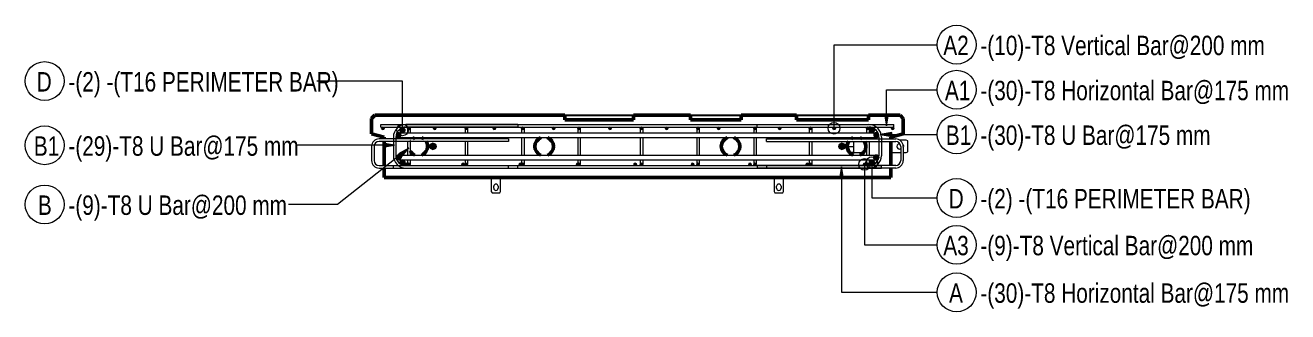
# Model space of a CAD drawing. Header units: millimetres. Extents: x 840 to 20197, y -2485 to 18696.
# Drawn here: x 12028 to 16090, y 17503 to 18425 of the extents above; entities that cross this region are included whole.
import ezdxf

# ---------------------------------------------------------------- set-up
doc = ezdxf.new("R2010")
doc.units = ezdxf.units.MM
for name, color, linetype, lineweight in [('A-GENM', 13, 'Continuous', 18), ('A-WALL', 113, 'Continuous', 25), ('S-RBAR', 171, 'Continuous', 18), ('S-RBAR-IDEN', 171, 'Continuous', 9)]:
    doc.layers.add(name, color=color, linetype=linetype, lineweight=lineweight)
doc.styles.add('Nirmala UI Semilight_1', font='NirmalaS.ttf', dxfattribs={"width": 0.8, "height": 62.5})

# ---------------------------------------------------------------- blocks, each defined once
blk = doc.blocks.new('RR spread anchor face based - RR-SA-2_5-150-1726819-Elevation Top Copy 1')
at = {"layer": 'A-GENM'}
for p, q in [((2993.8, 17935.4), (2993.8, 17890.4)), ((3023.8, 17890.4), (3023.8, 17935.4)), ((2993.8, 17890.4), (2996.3, 17885.4)), ((2996.3, 17885.4), (3021.3, 17885.4)), ((3001.8, 17900.9), (3001.8, 17906.9)), ((3015.8, 17906.9), (3015.8, 17900.9)), ((3021.3, 17885.4), (3023.8, 17890.4))]:
    blk.add_line(p, q, dxfattribs=at)
for centre, start, end in [((3008.8, 17906.9), 0, 180), ((3008.8, 17900.9), 180, 0)]:
    blk.add_arc(centre, 7, start, end, dxfattribs=at)
blk = doc.blocks.new('RR spread anchor face based - RR-SA-3_0-200-1726827-Elevation Top Copy 1')
at = {"layer": 'A-GENM'}
for p, q in [((4138.9, 18035.4), (4158.8, 18035.4)), ((4158.8, 18051.4), (4158.8, 18035.4)), ((4158.8, 18051.4), (4158.8, 18035.5)), ((4158.8, 18035.4), (4158.8, 18015.4)), ((4158.8, 18035.4), (4158.8, 18015.4)), ((4307.5, 18044.4), (4307.9, 18044.4)), ((4328.8, 18055.4), (4307.8, 18055.4)), ((4333.8, 18052.9), (4328.8, 18055.4)), ((4333.8, 18017.9), (4333.8, 18052.9)), ((4158.8, 18015.4), (4147, 18015.4)), ((4158.8, 18015.4), (4190.6, 18015.4)), ((4278.8, 18015.4), (4310.8, 18015.4)), ((4310.8, 18026.4), (4307.5, 18026.4)), ((4318.8, 18015.4), (4328.8, 18015.4)), ((4328.8, 18015.4), (4333.8, 18017.9))]:
    blk.add_line(p, q, dxfattribs=at)
for centre, start, end in [((4307.5, 18035.4), 90, 270), ((4311.5, 18035.4), 324.8168, 43.7744)]:
    blk.add_arc(centre, 9, start, end, dxfattribs=at)
blk = doc.blocks.new('M_Rebar Tag_rfa Dimension - ARROW-793927-Elevation Top Copy 1')
at = {"layer": 'S-RBAR-IDEN'}
blk.add_circle((4490.8, 18217.5), 62.5, dxfattribs=at)
blk = doc.blocks.new('M_Rebar Tag_rfa MARK - DOT 1_5-794230-Elevation Top Copy 1')
at = {"layer": 'S-RBAR-IDEN'}
blk.add_circle((4490.8, 17869.4), 62.5, dxfattribs=at)
blk = doc.blocks.new('M_Rebar Tag_rfa Dimension - DOT 1_5-793931-Elevation Top Copy 1')
at = {"layer": 'S-RBAR-IDEN'}
blk.add_circle((4490.8, 18362.5), 62.5, dxfattribs=at)

msp = doc.modelspace()

# ---------------------------------------------------------------- hatches: boundary and pattern name
at = {"layer": 'S-RBAR'}
h = msp.add_hatch(color=256, dxfattribs=at)
edge = h.paths.add_edge_path()
edge.add_arc((13178.9, 18093.4), 4, 0, 360)
for points in [[(13177.6, 18089.6), (13182.1, 18091.1), (13182.1, 18095.8), (13177.6, 18097.2), (13174.9, 18093.4)], [(13229.3, 18063.4), (13235.5, 18066.4), (13237.1, 18073.2), (13232.7, 18078.6), (13225.8, 18078.6), (13221.7, 18073.4), (13221.7, 18072.1), (13223, 18066.4), (13224.9, 18065.5)], [(13245.1, 18080.2), (13249.4, 18085.7), (13247.9, 18092.4), (13241.6, 18095.4), (13235.4, 18092.4), (13233.8, 18085.7), (13238.2, 18080.2)], [(13261.3, 18089.6), (13265.8, 18091.1), (13265.8, 18095.8), (13261.3, 18097.2), (13258.5, 18093.4)], [(13344.4, 18089.6), (13348.9, 18091.1), (13348.9, 18095.8), (13344.4, 18097.2), (13341.7, 18093.4)], [(13445.8, 18089.6), (13450.3, 18091.1), (13450.3, 18095.8), (13445.8, 18097.2), (13443.1, 18093.4)], [(13536.2, 18089.6), (13540.7, 18091.1), (13540.7, 18095.8), (13536.2, 18097.2), (13533.4, 18093.4)], [(13627.9, 18089.6), (13632.4, 18091.1), (13632.4, 18095.8), (13627.9, 18097.2), (13625.1, 18093.4)], [(13726.7, 18089.6), (13731.2, 18091.1), (13731.2, 18095.8), (13726.7, 18097.2), (13724, 18093.4)], [(13808.7, 18089.6), (13813.2, 18091.1), (13813.2, 18095.8), (13808.7, 18097.2), (13806, 18093.4)], [(13908.5, 18089.6), (13913, 18091.1), (13913, 18095.8), (13908.5, 18097.2), (13905.7, 18093.4)], [(14009.5, 18089.6), (14014, 18091.1), (14014, 18095.8), (14009.5, 18097.2), (14006.8, 18093.4)], [(14090.3, 18089.6), (14094.8, 18091.1), (14094.8, 18095.8), (14090.3, 18097.2), (14087.5, 18093.4)], [(14191.6, 18089.6), (14196.1, 18091.1), (14196.1, 18095.8), (14191.6, 18097.2), (14188.8, 18093.4)], [(14257.7, 18089.6), (14262.2, 18091.1), (14262.2, 18095.8), (14257.7, 18097.2), (14254.9, 18093.4), (14257.4, 18090.1)], [(14374.9, 18089.6), (14379.4, 18091.1), (14379.4, 18095.8), (14374.9, 18097.2), (14372.1, 18093.4)], [(14453.8, 18089.6), (14458.3, 18091.1), (14458.3, 18095.8), (14453.8, 18097.2), (14451.1, 18093.4)], [(14553.2, 18089.6), (14557.7, 18091.1), (14557.7, 18095.8), (14553.2, 18097.2), (14550.4, 18093.4)], [(14629.4, 18089.6), (14633.8, 18091.1), (14633.8, 18095.8), (14629.4, 18097.2), (14626.6, 18093.4)], [(14737.8, 18089.6), (14742.2, 18091.1), (14742.2, 18095.8), (14737.8, 18097.2), (14735, 18093.4)], [(14752.4, 18079.4), (14758.6, 18082.4), (14760.2, 18089.2), (14755.9, 18094.6), (14748.9, 18094.6), (14744.6, 18089.2), (14746.1, 18082.4), (14752.4, 18079.4)], [(14766, 18063.4), (14772.3, 18066.4), (14773.6, 18073.4), (14769.5, 18078.6), (14762.5, 18078.6), (14758.2, 18073.2), (14759.8, 18066.4)], [(14817.4, 18089.6), (14821.9, 18091.1), (14821.9, 18095.8), (14817.4, 18097.2), (14814.6, 18093.4)], [(13339.8, 18025.4), (13346.9, 18028.4), (13349.8, 18035.4), (13346.9, 18042.5), (13339.8, 18045.4), (13332.7, 18042.5), (13329.8, 18035.4), (13332.7, 18028.4)], [(14655.5, 18025.4), (14662.5, 18028.4), (14665.5, 18035.4), (14662.5, 18042.5), (14655.2, 18045.3), (14648.4, 18042.5), (14645.5, 18035.4), (14648.4, 18028.4), (14655.2, 18025.6)], [(13229.3, 17991.6), (13235.5, 17994.6), (13237.1, 18001.3), (13232.7, 18006.8), (13225.8, 18006.8), (13221.5, 18001.3), (13223, 17994.6), (13226.3, 17993)], [(13245.1, 17976.5), (13249.4, 17981.9), (13247.9, 17988.7), (13241.6, 17991.7), (13235.4, 17988.7), (13233.8, 17981.9), (13238.2, 17976.5)], [(14766, 17991.6), (14772.3, 17994.6), (14773.8, 18001.3), (14769.5, 18006.8), (14762.5, 18006.8), (14758.2, 18001.3), (14759.8, 17994.6)], [(13255, 17973.6), (13257.7, 17977.4), (13255, 17981.2), (13250.5, 17979.8), (13250.5, 17975.1)], [(13261.3, 17973.6), (13265.8, 17975.1), (13265.8, 17979.8), (13261.3, 17981.2), (13258.5, 17977.4)], [(13438, 17973.6), (13440.8, 17977.4), (13438, 17981.2), (13433.5, 17979.8), (13433.5, 17975.1)], [(13445.8, 17973.6), (13450.3, 17975.1), (13450.3, 17979.8), (13445.8, 17981.2), (13443.1, 17977.4)], [(13622.6, 17973.6), (13625.4, 17977.4), (13622.6, 17981.2), (13618.1, 17979.8), (13618.1, 17975.1)], [(13627.9, 17973.6), (13632.4, 17975.1), (13632.4, 17979.8), (13627.9, 17981.2), (13625.1, 17977.4)], [(13807.2, 17973.6), (13810, 17977.4), (13807.2, 17981.2), (13802.7, 17979.8), (13802.7, 17975.1)], [(13808.7, 17973.6), (13813.2, 17975.1), (13813.2, 17979.8), (13808.7, 17981.2), (13806, 17977.4)], [(13991.8, 17973.6), (13994.6, 17977.4), (13991.8, 17981.2), (13987.4, 17979.8), (13987.4, 17975.1)], [(14009.5, 17973.6), (14014, 17975.1), (14014, 17979.8), (14009.5, 17981.2), (14006.8, 17977.4)], [(14176.4, 17973.6), (14179.2, 17977.4), (14176.4, 17981.2), (14172, 17979.8), (14172, 17975.1)], [(14191.6, 17973.6), (14196.1, 17975.1), (14196.1, 17979.8), (14191.6, 17981.2), (14188.8, 17977.4)], [(14361, 17973.6), (14363.8, 17977.4), (14361, 17981.2), (14356.6, 17979.8), (14356.8, 17975)], [(14374.9, 17973.6), (14379.4, 17975.1), (14379.4, 17979.8), (14374.9, 17981.2), (14372.1, 17977.4)], [(14545.6, 17973.6), (14548.4, 17977.4), (14545.6, 17981.2), (14541.2, 17979.8), (14541.2, 17975.1)], [(14553.2, 17973.6), (14557.7, 17975.1), (14557.7, 17979.8), (14553.2, 17981.2), (14550.4, 17977.4)], [(14730.2, 17973.6), (14733, 17977.4), (14730.2, 17981.2), (14725.8, 17979.8), (14725.8, 17975.1)], [(14737.8, 17973.6), (14742.2, 17975.1), (14742.2, 17979.8), (14737.8, 17981.2), (14735, 17977.4)], [(14752.4, 17975.7), (14758.6, 17978.7), (14760.2, 17985.5), (14755.9, 17990.9), (14748.9, 17990.9), (14744.6, 17985.5), (14746.1, 17978.7)]]:
    msp.add_hatch(color=256, dxfattribs=at).paths.add_polyline_path(points)
h = msp.add_hatch(color=256, dxfattribs=at)
edge = h.paths.add_edge_path()
edge.add_arc((13229.3, 18071.4), 8, 170.9381, 270)
edge.add_line((13229.3, 18063.4), (13229.3, 18071.4))
edge.add_line((13229.3, 18071.4), (13221.4, 18072.6))
h = msp.add_hatch(color=256, dxfattribs=at)
edge = h.paths.add_edge_path()
edge.add_arc((13229.3, 18071.4), 8, 270, 524.5848)
edge.add_line((13221.6, 18073.5), (13229.3, 18071.4))
edge.add_line((13229.3, 18071.4), (13229.3, 18063.4))
h = msp.add_hatch(color=256, dxfattribs=at)
edge = h.paths.add_edge_path()
edge.add_arc((13241.6, 18087.4), 8, 0, 360)
h = msp.add_hatch(color=256, dxfattribs=at)
edge = h.paths.add_edge_path()
edge.add_arc((13262.5, 18093.4), 4, 0, 360)
h = msp.add_hatch(color=256, dxfattribs=at)
edge = h.paths.add_edge_path()
edge.add_arc((13345.7, 18093.4), 4, 0, 360)
h = msp.add_hatch(color=256, dxfattribs=at)
edge = h.paths.add_edge_path()
edge.add_arc((13447.1, 18093.4), 4, 0, 360)
h = msp.add_hatch(color=256, dxfattribs=at)
edge = h.paths.add_edge_path()
edge.add_arc((13537.4, 18093.4), 4, 0, 360)
h = msp.add_hatch(color=256, dxfattribs=at)
edge = h.paths.add_edge_path()
edge.add_arc((13629.1, 18093.4), 4, 0, 360)
h = msp.add_hatch(color=256, dxfattribs=at)
edge = h.paths.add_edge_path()
edge.add_arc((13728, 18093.4), 4, 0, 360)
h = msp.add_hatch(color=256, dxfattribs=at)
edge = h.paths.add_edge_path()
edge.add_arc((13810, 18093.4), 4, 0, 360)
h = msp.add_hatch(color=256, dxfattribs=at)
edge = h.paths.add_edge_path()
edge.add_arc((13909.7, 18093.4), 4, 0, 360)
h = msp.add_hatch(color=256, dxfattribs=at)
edge = h.paths.add_edge_path()
edge.add_arc((14010.8, 18093.4), 4, 0, 360)
h = msp.add_hatch(color=256, dxfattribs=at)
edge = h.paths.add_edge_path()
edge.add_arc((14091.5, 18093.4), 4, 0, 360)
h = msp.add_hatch(color=256, dxfattribs=at)
edge = h.paths.add_edge_path()
edge.add_arc((14192.8, 18093.4), 4, 0, 360)
h = msp.add_hatch(color=256, dxfattribs=at)
edge = h.paths.add_edge_path()
edge.add_arc((14258.9, 18093.4), 4, 0, 360)
h = msp.add_hatch(color=256, dxfattribs=at)
edge = h.paths.add_edge_path()
edge.add_arc((14376.1, 18093.4), 4, 0, 360)
h = msp.add_hatch(color=256, dxfattribs=at)
edge = h.paths.add_edge_path()
edge.add_arc((14455.1, 18093.4), 4, 0, 360)
h = msp.add_hatch(color=256, dxfattribs=at)
edge = h.paths.add_edge_path()
edge.add_arc((14554.4, 18093.4), 4, 0, 360)
h = msp.add_hatch(color=256, dxfattribs=at)
edge = h.paths.add_edge_path()
edge.add_arc((14630.6, 18093.4), 4, 0, 360)
h = msp.add_hatch(color=256, dxfattribs=at)
edge = h.paths.add_edge_path()
edge.add_arc((14739, 18093.4), 4, 0, 360)
h = msp.add_hatch(color=256, dxfattribs=at)
edge = h.paths.add_edge_path()
edge.add_arc((14752.4, 18087.4), 8, 0, 360)
h = msp.add_hatch(color=256, dxfattribs=at)
edge = h.paths.add_edge_path()
edge.add_arc((14766, 18071.4), 8, 15.5383, 270)
edge.add_line((14766, 18063.4), (14766, 18071.4))
edge.add_line((14766, 18071.4), (14773.7, 18073.5))
h = msp.add_hatch(color=256, dxfattribs=at)
edge = h.paths.add_edge_path()
edge.add_arc((14766, 18071.4), 8, 270, 368.8793)
edge.add_line((14773.9, 18072.6), (14766, 18071.4))
edge.add_line((14766, 18071.4), (14766, 18063.4))
h = msp.add_hatch(color=256, dxfattribs=at)
edge = h.paths.add_edge_path()
edge.add_arc((14818.6, 18093.4), 4, 0, 360)
h = msp.add_hatch(color=256, dxfattribs=at)
edge = h.paths.add_edge_path()
edge.add_arc((13339.8, 18035.4), 10, 0, 360)
h = msp.add_hatch(color=256, dxfattribs=at)
edge = h.paths.add_edge_path()
edge.add_arc((14655.5, 18035.4), 10, 0, 360)
h = msp.add_hatch(color=256, dxfattribs=at)
edge = h.paths.add_edge_path()
edge.add_arc((13229.3, 17999.6), 8, 0, 360)
h = msp.add_hatch(color=256, dxfattribs=at)
edge = h.paths.add_edge_path()
edge.add_arc((13241.6, 17983.7), 8, 0, 360)
h = msp.add_hatch(color=256, dxfattribs=at)
edge = h.paths.add_edge_path()
edge.add_arc((14752.4, 17983.7), 8, 0, 360)
h = msp.add_hatch(color=256, dxfattribs=at)
edge = h.paths.add_edge_path()
edge.add_arc((14766, 17999.6), 8, 0, 360)
h = msp.add_hatch(color=256, dxfattribs=at)
edge = h.paths.add_edge_path()
edge.add_arc((13253.7, 17977.4), 4, 0, 360)
h = msp.add_hatch(color=256, dxfattribs=at)
edge = h.paths.add_edge_path()
edge.add_arc((13262.5, 17977.4), 4, 0, 360)
h = msp.add_hatch(color=256, dxfattribs=at)
edge = h.paths.add_edge_path()
edge.add_arc((13436.8, 17977.4), 4, 0, 360)
h = msp.add_hatch(color=256, dxfattribs=at)
edge = h.paths.add_edge_path()
edge.add_arc((13447.1, 17977.4), 4, 0, 360)
h = msp.add_hatch(color=256, dxfattribs=at)
edge = h.paths.add_edge_path()
edge.add_arc((13621.4, 17977.4), 4, 0, 360)
h = msp.add_hatch(color=256, dxfattribs=at)
edge = h.paths.add_edge_path()
edge.add_arc((13629.1, 17977.4), 4, 0, 360)
h = msp.add_hatch(color=256, dxfattribs=at)
edge = h.paths.add_edge_path()
edge.add_arc((13806, 17977.4), 4, 0, 360)
h = msp.add_hatch(color=256, dxfattribs=at)
edge = h.paths.add_edge_path()
edge.add_arc((13810, 17977.4), 4, 0, 360)
h = msp.add_hatch(color=256, dxfattribs=at)
edge = h.paths.add_edge_path()
edge.add_arc((13990.6, 17977.4), 4, 0, 360)
h = msp.add_hatch(color=256, dxfattribs=at)
edge = h.paths.add_edge_path()
edge.add_arc((14010.8, 17977.4), 4, 0, 360)
h = msp.add_hatch(color=256, dxfattribs=at)
edge = h.paths.add_edge_path()
edge.add_arc((14175.2, 17977.4), 4, 0, 360)
h = msp.add_hatch(color=256, dxfattribs=at)
edge = h.paths.add_edge_path()
edge.add_arc((14192.8, 17977.4), 4, 0, 360)
h = msp.add_hatch(color=256, dxfattribs=at)
edge = h.paths.add_edge_path()
edge.add_arc((14359.8, 17977.4), 4, 0, 360)
h = msp.add_hatch(color=256, dxfattribs=at)
edge = h.paths.add_edge_path()
edge.add_arc((14376.1, 17977.4), 4, 0, 360)
h = msp.add_hatch(color=256, dxfattribs=at)
edge = h.paths.add_edge_path()
edge.add_arc((14544.4, 17977.4), 4, 0, 360)
h = msp.add_hatch(color=256, dxfattribs=at)
edge = h.paths.add_edge_path()
edge.add_arc((14554.4, 17977.4), 4, 0, 360)
h = msp.add_hatch(color=256, dxfattribs=at)
edge = h.paths.add_edge_path()
edge.add_arc((14729, 17977.4), 4, 0, 360)
h = msp.add_hatch(color=256, dxfattribs=at)
edge = h.paths.add_edge_path()
edge.add_arc((14739, 17977.4), 4, 0, 360)
at = {"layer": 'S-RBAR-IDEN'}
for points in [[(14798.7, 18101.4), (14805.4, 18138.9), (14792.1, 18138.9)], [(14778.6, 18073.8), (14816.1, 18067.2), (14816.1, 18080.4)], [(13216.6, 18038.9), (13179.1, 18045.6), (13179.1, 18032.3)], [(13262.9, 18029.5), (13229.3, 18011.5), (13237.5, 18001.1)], [(14654.2, 17969.4), (14647.6, 17931.9), (14660.8, 17931.9)]]:
    msp.add_hatch(color=256, dxfattribs=at).paths.add_polyline_path(points)

# ---------------------------------------------------------------- linework, layer by layer
at = {"layer": 'A-WALL', "lineweight": 50}
for p, q in [((13152.6, 18135.4), (13142.6, 18125.4)), ((13142.6, 18125.4), (13142.6, 18075.4)), ((13764.6, 18135.4), (13152.6, 18135.4)), ((13764.6, 18120.4), (13764.6, 18135.4)), ((13985.3, 18120.4), (13764.6, 18120.4)), ((14168.5, 18135.4), (13985.3, 18135.4)), ((13985.3, 18135.4), (13985.3, 18120.4)), ((14168.5, 18120.4), (14168.5, 18135.4)), ((14331.4, 18120.4), (14168.5, 18120.4)), ((14509.3, 18135.4), (14331.4, 18135.4)), ((14331.4, 18135.4), (14331.4, 18120.4)), ((14509.3, 18120.4), (14509.3, 18135.4)), ((14740.6, 18120.4), (14509.3, 18120.4)), ((14842.6, 18135.4), (14740.6, 18135.4)), ((14740.6, 18135.4), (14740.6, 18120.4)), ((14852.6, 18125.4), (14842.6, 18135.4)), ((14852.6, 18075.4), (14852.6, 18125.4)), ((13142.6, 18075.4), (13182.6, 18065.4)), ((14812.6, 18065.4), (14852.6, 18075.4)), ((13182.6, 18065.4), (13182.6, 18059.4)), ((13182.6, 18051.4), (13182.6, 17973.4)), ((14812.6, 18059.4), (14812.6, 18065.4)), ((14812.6, 17973.4), (14812.6, 18051.4)), ((13182.6, 17965.4), (13182.6, 17935.4)), ((14812.6, 17935.4), (14812.6, 17965.4)), ((13182.6, 17935.4), (14812.6, 17935.4))]:
    msp.add_line(p, q, dxfattribs=at)
at = {"layer": 'A-WALL'}
for p, q in [((13764.6, 18135.4), (13985.3, 18135.4)), ((14168.5, 18135.4), (14331.4, 18135.4)), ((14509.3, 18135.4), (14740.6, 18135.4))]:
    msp.add_line(p, q, dxfattribs=at)
at = {"layer": 'A-WALL', "lineweight": 50}
for centre, start, end in [((13292.6, 18035.4), 147.5159, 151.7761), ((13292.6, 18035.4), 110.4585, 126), ((13292.6, 18035.4), 54, 69.5415), ((13292.6, 18035.4), 290.7515, 32.4841), ((13697.6, 18035.4), 110.4585, 249.2485), ((13697.6, 18035.4), 290.7515, 69.5415), ((14297.6, 18035.4), 110.4585, 249.2485), ((14297.6, 18035.4), 290.7515, 69.5415), ((14702.6, 18035.4), 147.5159, 249.2485), ((14702.6, 18035.4), 110.4585, 126), ((14702.6, 18035.4), 54, 69.5415), ((14702.6, 18035.4), 290.7515, 32.4841), ((13292.6, 18035.4), 208.2239, 249.2485)]:
    msp.add_arc(centre, 30, start, end, dxfattribs=at)
at = {"layer": 'S-RBAR'}
for p, q in [((13172.6, 18105.4), (14822.6, 18105.4)), ((13172.6, 18097.4), (13172.6, 18105.4)), ((13172.6, 18097.4), (14822.6, 18097.4)), ((13177.6, 18097.2), (13174.9, 18093.4)), ((13174.9, 18093.4), (13177.6, 18089.6)), ((13182.1, 18095.8), (13177.6, 18097.2)), ((13177.6, 18089.6), (13182.1, 18091.1)), ((13182.1, 18091.1), (13182.1, 18095.8)), ((13229.3, 18071.4), (13221.4, 18072.6)), ((13221.6, 18073.5), (13229.3, 18071.4)), ((13225.8, 18078.6), (13221.7, 18073.4)), ((13221.7, 18073.4), (13221.7, 18072.1)), ((13232.7, 18078.6), (13225.8, 18078.6)), ((13229.3, 18079.4), (13284.8, 18079.4)), ((13237.1, 18073.2), (13232.7, 18078.6)), ((13235.4, 18092.4), (13233.8, 18085.7)), ((13233.8, 18085.7), (13238.2, 18080.2)), ((13241.6, 18095.4), (13235.4, 18092.4)), ((13235.5, 18066.4), (13237.1, 18073.2)), ((13238.2, 18080.2), (13245.1, 18080.2)), ((13247.9, 18092.4), (13241.6, 18095.4)), ((13245.1, 18080.2), (13249.4, 18085.7)), ((13249.4, 18085.7), (13247.9, 18092.4)), ((13612.6, 18105.4), (13252.6, 18105.4)), ((13612.6, 18097.4), (13252.6, 18097.4)), ((13261.3, 18097.2), (13258.5, 18093.4)), ((13258.5, 18093.4), (13258.5, 18079.6)), ((13258.5, 18093.4), (13261.3, 18089.6)), ((13265.8, 18095.8), (13261.3, 18097.2)), ((13261.3, 18089.6), (13265.8, 18091.1)), ((13265.8, 18091.1), (13265.8, 18095.8)), ((13266.5, 18093.4), (13266.5, 18079.6)), ((13284.8, 18079.4), (14710.5, 18079.4)), ((13344.4, 18097.2), (13341.7, 18093.4)), ((13341.7, 18093.4), (13344.4, 18089.6)), ((13348.9, 18095.8), (13344.4, 18097.2)), ((13344.4, 18089.6), (13348.9, 18091.1)), ((13348.9, 18091.1), (13348.9, 18095.8)), ((13445.8, 18097.2), (13443.1, 18093.4)), ((13443.1, 18093.4), (13443.1, 18079.6)), ((13443.1, 18093.4), (13445.8, 18089.6)), ((13450.3, 18095.8), (13445.8, 18097.2)), ((13445.8, 18089.6), (13450.3, 18091.1)), ((13450.3, 18091.1), (13450.3, 18095.8)), ((13451.1, 18093.4), (13451.1, 18079.6)), ((13536.2, 18097.2), (13533.4, 18093.4)), ((13533.4, 18093.4), (13536.2, 18089.6)), ((13540.7, 18095.8), (13536.2, 18097.2)), ((13536.2, 18089.6), (13540.7, 18091.1)), ((13540.7, 18091.1), (13540.7, 18095.8)), ((13612.6, 18105.4), (13612.6, 18097.4)), ((13627.9, 18097.2), (13625.1, 18093.4)), ((13625.1, 18093.4), (13625.1, 18079.6)), ((13625.1, 18093.4), (13627.9, 18089.6)), ((13632.4, 18095.8), (13627.9, 18097.2)), ((13627.9, 18089.6), (13632.4, 18091.1)), ((13632.4, 18091.1), (13632.4, 18095.8)), ((13633.1, 18093.4), (13633.1, 18079.6)), ((13726.7, 18097.2), (13724, 18093.4)), ((13724, 18093.4), (13726.7, 18089.6)), ((13731.2, 18095.8), (13726.7, 18097.2)), ((13726.7, 18089.6), (13731.2, 18091.1)), ((13731.2, 18091.1), (13731.2, 18095.8)), ((13808.7, 18097.2), (13806, 18093.4)), ((13806, 18093.4), (13806, 18079.6)), ((13806, 18093.4), (13808.7, 18089.6)), ((13813.2, 18095.8), (13808.7, 18097.2)), ((13808.7, 18089.6), (13813.2, 18091.1)), ((13813.2, 18091.1), (13813.2, 18095.8)), ((13814, 18093.4), (13814, 18079.6)), ((13908.5, 18097.2), (13905.7, 18093.4)), ((13905.7, 18093.4), (13908.5, 18089.6)), ((13913, 18095.8), (13908.5, 18097.2)), ((13908.5, 18089.6), (13913, 18091.1)), ((13913, 18091.1), (13913, 18095.8)), ((14009.5, 18097.2), (14006.8, 18093.4)), ((14006.8, 18093.4), (14006.8, 18079.6)), ((14006.8, 18093.4), (14009.5, 18089.6)), ((14014, 18095.8), (14009.5, 18097.2)), ((14009.5, 18089.6), (14014, 18091.1)), ((14014, 18091.1), (14014, 18095.8)), ((14014.8, 18093.4), (14014.8, 18079.6)), ((14090.3, 18097.2), (14087.5, 18093.4)), ((14087.5, 18093.4), (14090.3, 18089.6)), ((14094.8, 18095.8), (14090.3, 18097.2)), ((14090.3, 18089.6), (14094.8, 18091.1)), ((14094.8, 18091.1), (14094.8, 18095.8)), ((14191.6, 18097.2), (14188.8, 18093.4)), ((14188.8, 18093.4), (14188.8, 18079.6)), ((14188.8, 18093.4), (14191.6, 18089.6)), ((14196.1, 18095.8), (14191.6, 18097.2)), ((14191.6, 18089.6), (14196.1, 18091.1)), ((14196.1, 18091.1), (14196.1, 18095.8)), ((14196.8, 18093.4), (14196.8, 18079.6)), ((14257.7, 18097.2), (14254.9, 18093.4)), ((14254.9, 18093.4), (14257.4, 18090.1)), ((14257.4, 18090.1), (14257.7, 18089.6)), ((14262.2, 18095.8), (14257.7, 18097.2)), ((14257.7, 18089.6), (14262.2, 18091.1)), ((14262.2, 18091.1), (14262.2, 18095.8)), ((14374.9, 18097.2), (14372.1, 18093.4)), ((14372.1, 18093.4), (14372.1, 18079.6)), ((14372.1, 18093.4), (14374.9, 18089.6)), ((14379.4, 18095.8), (14374.9, 18097.2)), ((14374.9, 18089.6), (14379.4, 18091.1)), ((14379.4, 18091.1), (14379.4, 18095.8)), ((14380.1, 18093.4), (14380.1, 18079.6)), ((14382.6, 18105.4), (14742.6, 18105.4)), ((14382.6, 18097.4), (14382.6, 18105.4)), ((14382.6, 18097.4), (14742.6, 18097.4)), ((14453.8, 18097.2), (14451.1, 18093.4)), ((14451.1, 18093.4), (14453.8, 18089.6)), ((14458.3, 18095.8), (14453.8, 18097.2)), ((14453.8, 18089.6), (14458.3, 18091.1)), ((14458.3, 18091.1), (14458.3, 18095.8)), ((14553.2, 18097.2), (14550.4, 18093.4)), ((14550.4, 18093.4), (14550.4, 18079.6)), ((14550.4, 18093.4), (14553.2, 18089.6)), ((14557.7, 18095.8), (14553.2, 18097.2)), ((14553.2, 18089.6), (14557.7, 18091.1)), ((14557.7, 18091.1), (14557.7, 18095.8)), ((14558.4, 18093.4), (14558.4, 18079.6)), ((14629.4, 18097.2), (14626.6, 18093.4)), ((14626.6, 18093.4), (14629.4, 18089.6)), ((14633.8, 18095.8), (14629.4, 18097.2)), ((14629.4, 18089.6), (14633.8, 18091.1)), ((14633.8, 18091.1), (14633.8, 18095.8)), ((14710.5, 18079.4), (14766, 18079.4)), ((14737.8, 18097.2), (14735, 18093.4)), ((14735, 18093.4), (14735, 18079.6)), ((14735, 18093.4), (14737.8, 18089.6)), ((14742.2, 18095.8), (14737.8, 18097.2)), ((14737.8, 18089.6), (14742.2, 18091.1)), ((14742.2, 18091.1), (14742.2, 18095.8)), ((14743, 18093.4), (14743, 18079.6)), ((14748.9, 18094.6), (14744.6, 18089.2)), ((14744.6, 18089.2), (14746.1, 18082.4)), ((14746.1, 18082.4), (14752.4, 18079.4)), ((14755.9, 18094.6), (14748.9, 18094.6)), ((14752.4, 18079.4), (14758.6, 18082.4)), ((14752.4, 18079.4), (14752.4, 18079.4)), ((14760.2, 18089.2), (14755.9, 18094.6)), ((14762.5, 18078.6), (14758.2, 18073.2)), ((14758.2, 18073.2), (14759.8, 18066.4)), ((14758.6, 18082.4), (14760.2, 18089.2)), ((14769.5, 18078.6), (14762.5, 18078.6)), ((14766, 18071.4), (14773.7, 18073.5)), ((14773.9, 18072.6), (14766, 18071.4)), ((14773.6, 18073.4), (14769.5, 18078.6)), ((14772.3, 18066.4), (14773.6, 18073.4)), ((14817.4, 18097.2), (14814.6, 18093.4)), ((14814.6, 18093.4), (14817.4, 18089.6)), ((14821.9, 18095.8), (14817.4, 18097.2)), ((14817.4, 18089.6), (14821.9, 18091.1)), ((14821.9, 18091.1), (14821.9, 18095.8)), ((14822.6, 18097.4), (14822.6, 18105.4)), ((13142.6, 18035.4), (13142.6, 17989.4)), ((13150.6, 18035.4), (13150.6, 17989.4)), ((13582.6, 18059.4), (13166.6, 18059.4)), ((13582.6, 18051.4), (13166.6, 18051.4)), ((13212.6, 18065.4), (13212.6, 18005.4)), ((13220.6, 18065.4), (13220.6, 18005.4)), ((13221.7, 18072.1), (13223, 18066.4)), ((13223, 18066.4), (13224.9, 18065.5)), ((13224.9, 18065.5), (13229.3, 18063.4)), ((13229.3, 18071.4), (13229.3, 18063.4)), ((13229.3, 18063.4), (13229.3, 18071.4)), ((13229.3, 18063.4), (13235.5, 18066.4)), ((13229.3, 18063.4), (13284.8, 18063.4)), ((13258.5, 18063.4), (13258.5, 18059.5)), ((13258.5, 18051.4), (13258.5, 18013.4)), ((13266.5, 18063.4), (13266.5, 18059.5)), ((13266.5, 18051.4), (13266.5, 18013.4)), ((13284.8, 18063.4), (14710.5, 18063.4)), ((13332.7, 18042.5), (13329.8, 18035.4)), ((13329.8, 18035.4), (13332.7, 18028.4)), ((13339.8, 18045.4), (13332.7, 18042.5)), ((13346.9, 18042.5), (13339.8, 18045.4)), ((13349.8, 18035.4), (13346.9, 18042.5)), ((13346.9, 18028.4), (13349.8, 18035.4)), ((13443.1, 18063.4), (13443.1, 18059.5)), ((13443.1, 18051.4), (13443.1, 18013.4)), ((13451.1, 18063.4), (13451.1, 18059.5)), ((13451.1, 18051.4), (13451.1, 18013.4)), ((13582.6, 18059.4), (13582.6, 18051.4)), ((13625.1, 18063.4), (13625.1, 18057.4)), ((13625.1, 18057.4), (13625.1, 18013.4)), ((13633.1, 18063.4), (13633.1, 18057.4)), ((13633.1, 18057.4), (13633.1, 18013.4)), ((13806, 18063.4), (13806, 18057.4)), ((13806, 18057.4), (13806, 18013.4)), ((13814, 18063.4), (13814, 18057.4)), ((13814, 18057.4), (13814, 18013.4)), ((14006.8, 18063.4), (14006.8, 18057.4)), ((14006.8, 18057.4), (14006.8, 18013.4)), ((14014.8, 18063.4), (14014.8, 18057.4)), ((14014.8, 18057.4), (14014.8, 18013.4)), ((14188.8, 18063.4), (14188.8, 18057.4)), ((14188.8, 18057.4), (14188.8, 18013.4)), ((14196.8, 18063.4), (14196.8, 18057.4)), ((14196.8, 18057.4), (14196.8, 18013.4)), ((14372.1, 18063.4), (14372.1, 18057.4)), ((14372.1, 18057.4), (14372.1, 18013.4)), ((14380.1, 18063.4), (14380.1, 18057.4)), ((14380.1, 18057.4), (14380.1, 18013.4)), ((14412.6, 18059.4), (14828.6, 18059.4)), ((14412.6, 18051.4), (14412.6, 18059.4)), ((14412.6, 18051.4), (14828.6, 18051.4)), ((14550.4, 18063.4), (14550.4, 18059.5)), ((14550.4, 18051.4), (14550.4, 18013.4)), ((14558.4, 18063.4), (14558.4, 18059.5)), ((14558.4, 18051.4), (14558.4, 18013.4)), ((14648.4, 18042.5), (14645.5, 18035.4)), ((14645.5, 18035.4), (14648.4, 18028.4)), ((14655.2, 18045.3), (14648.4, 18042.5)), ((14662.5, 18042.5), (14655.2, 18045.3)), ((14665.5, 18035.4), (14662.5, 18042.5)), ((14662.5, 18028.4), (14665.5, 18035.4)), ((14710.5, 18063.4), (14766, 18063.4)), ((14735, 18063.4), (14735, 18059.5)), ((14735, 18051.4), (14735, 18013.4)), ((14743, 18063.4), (14743, 18059.5)), ((14743, 18051.4), (14743, 18013.4)), ((14759.8, 18066.4), (14766, 18063.4)), ((14766, 18071.4), (14766, 18063.4)), ((14766, 18063.4), (14766, 18071.4)), ((14766, 18063.4), (14772.3, 18066.4)), ((14774.6, 18065.4), (14774.6, 18005.4)), ((14782.6, 18065.4), (14782.6, 18005.4)), ((14844.6, 18035.4), (14844.6, 17989.4)), ((14852.6, 18035.4), (14852.6, 17989.4)), ((13225.8, 18006.8), (13221.5, 18001.3)), ((13221.5, 18001.3), (13223, 17994.6)), ((13223, 17994.6), (13226.3, 17993)), ((13232.7, 18006.8), (13225.8, 18006.8)), ((13226.3, 17993), (13229.3, 17991.6)), ((13229.3, 18007.6), (13284.8, 18007.6)), ((13229.3, 17991.6), (13235.5, 17994.6)), ((13229.3, 17991.6), (13284.8, 17991.6)), ((13237.1, 18001.3), (13232.7, 18006.8)), ((13241.6, 17991.7), (13235.4, 17988.7)), ((13235.5, 17994.6), (13237.1, 18001.3)), ((13247.9, 17988.7), (13241.6, 17991.7)), ((13258.5, 18013.4), (13258.5, 18007.5)), ((13266.5, 18013.4), (13266.5, 18007.5)), ((13284.8, 18007.6), (14710.5, 18007.6)), ((13284.8, 17991.6), (14710.5, 17991.6)), ((13332.7, 18028.4), (13339.8, 18025.4)), ((13339.8, 18025.4), (13346.9, 18028.4)), ((13443.1, 18013.4), (13443.1, 18007.5)), ((13451.1, 18013.4), (13451.1, 18007.5)), ((13625.1, 18013.4), (13625.1, 18007.5)), ((13633.1, 18013.4), (13633.1, 18007.5)), ((13806, 18013.4), (13806, 18007.5)), ((13814, 18013.4), (13814, 18007.5)), ((14006.8, 18013.4), (14006.8, 18007.5)), ((14014.8, 18013.4), (14014.8, 18007.5)), ((14188.8, 18013.4), (14188.8, 18007.5)), ((14196.8, 18013.4), (14196.8, 18007.5)), ((14372.1, 18013.4), (14372.1, 18007.5)), ((14380.1, 18013.4), (14380.1, 18007.5)), ((14550.4, 18013.4), (14550.4, 18007.5)), ((14558.4, 18013.4), (14558.4, 18007.5)), ((14648.4, 18028.4), (14655.2, 18025.6)), ((14655.2, 18025.6), (14655.5, 18025.4)), ((14655.5, 18025.4), (14662.5, 18028.4)), ((14710.5, 18007.6), (14766, 18007.6)), ((14710.5, 17991.6), (14766, 17991.6)), ((14735, 18013.4), (14735, 18007.5)), ((14743, 18013.4), (14743, 18007.5)), ((14762.5, 18006.8), (14758.2, 18001.3)), ((14758.2, 18001.3), (14759.8, 17994.6)), ((14759.8, 17994.6), (14766, 17991.6)), ((14769.5, 18006.8), (14762.5, 18006.8)), ((14766, 17991.6), (14772.3, 17994.6)), ((14773.8, 18001.3), (14769.5, 18006.8)), ((14772.3, 17994.6), (14773.8, 18001.3)), ((13166.6, 17973.4), (13582.6, 17973.4)), ((13166.6, 17965.4), (13582.6, 17965.4)), ((13212.6, 17973.4), (14782.6, 17973.4)), ((13212.6, 17965.4), (13212.6, 17973.4)), ((13212.6, 17965.4), (14782.6, 17965.4)), ((13235.4, 17988.7), (13233.8, 17981.9)), ((13233.8, 17981.9), (13238.2, 17976.5)), ((13238.2, 17976.5), (13245.1, 17976.5)), ((13245.1, 17976.5), (13249.4, 17981.9)), ((13249.4, 17981.9), (13247.9, 17988.7)), ((13255, 17981.2), (13250.5, 17979.8)), ((13250.5, 17979.8), (13250.5, 17975.1)), ((13250.5, 17975.1), (13255, 17973.6)), ((13252.6, 17973.4), (13612.6, 17973.4)), ((13252.6, 17965.4), (13612.6, 17965.4)), ((13257.7, 17977.4), (13255, 17981.2)), ((13255, 17973.6), (13257.7, 17977.4)), ((13258.5, 17991.4), (13258.5, 17977.4)), ((13261.3, 17981.2), (13258.5, 17977.4)), ((13258.5, 17977.4), (13261.3, 17973.6)), ((13265.8, 17979.8), (13261.3, 17981.2)), ((13261.3, 17973.6), (13265.8, 17975.1)), ((13265.8, 17975.1), (13265.8, 17979.8)), ((13266.5, 17991.4), (13266.5, 17977.4)), ((13438, 17981.2), (13433.5, 17979.8)), ((13433.5, 17979.8), (13433.5, 17975.1)), ((13433.5, 17975.1), (13438, 17973.6)), ((13440.8, 17977.4), (13438, 17981.2)), ((13438, 17973.6), (13440.8, 17977.4)), ((13443.1, 17991.4), (13443.1, 17977.4)), ((13445.8, 17981.2), (13443.1, 17977.4)), ((13443.1, 17977.4), (13445.8, 17973.6)), ((13450.3, 17979.8), (13445.8, 17981.2)), ((13445.8, 17973.6), (13450.3, 17975.1)), ((13450.3, 17975.1), (13450.3, 17979.8)), ((13451.1, 17991.4), (13451.1, 17977.4)), ((13582.6, 17965.4), (13582.6, 17973.4)), ((13612.6, 17965.4), (13612.6, 17973.4)), ((13622.6, 17981.2), (13618.1, 17979.8)), ((13618.1, 17979.8), (13618.1, 17975.1)), ((13618.1, 17975.1), (13622.6, 17973.6)), ((13625.4, 17977.4), (13622.6, 17981.2)), ((13622.6, 17973.6), (13625.4, 17977.4)), ((13625.1, 17991.4), (13625.1, 17977.4)), ((13627.9, 17981.2), (13625.1, 17977.4)), ((13625.1, 17977.4), (13627.9, 17973.6)), ((13632.4, 17979.8), (13627.9, 17981.2)), ((13627.9, 17973.6), (13632.4, 17975.1)), ((13632.4, 17975.1), (13632.4, 17979.8)), ((13633.1, 17991.4), (13633.1, 17977.4)), ((13807.2, 17981.2), (13802.7, 17979.8)), ((13802.7, 17979.8), (13802.7, 17975.1)), ((13802.7, 17975.1), (13807.2, 17973.6)), ((13806, 17991.4), (13806, 17977.4)), ((13808.7, 17981.2), (13806, 17977.4)), ((13806, 17977.4), (13808.7, 17973.6)), ((13810, 17977.4), (13807.2, 17981.2)), ((13807.2, 17973.6), (13810, 17977.4)), ((13813.2, 17979.8), (13808.7, 17981.2)), ((13808.7, 17973.6), (13813.2, 17975.1)), ((13813.2, 17975.1), (13813.2, 17979.8)), ((13814, 17991.4), (13814, 17977.4)), ((13991.8, 17981.2), (13987.4, 17979.8)), ((13987.4, 17979.8), (13987.4, 17975.1)), ((13987.4, 17975.1), (13991.8, 17973.6)), ((13994.6, 17977.4), (13991.8, 17981.2)), ((13991.8, 17973.6), (13994.6, 17977.4)), ((14006.8, 17991.4), (14006.8, 17977.4)), ((14009.5, 17981.2), (14006.8, 17977.4)), ((14006.8, 17977.4), (14009.5, 17973.6)), ((14014, 17979.8), (14009.5, 17981.2)), ((14009.5, 17973.6), (14014, 17975.1)), ((14014, 17975.1), (14014, 17979.8)), ((14014.8, 17991.4), (14014.8, 17977.4)), ((14176.4, 17981.2), (14172, 17979.8)), ((14172, 17979.8), (14172, 17975.1)), ((14172, 17975.1), (14176.4, 17973.6)), ((14179.2, 17977.4), (14176.4, 17981.2)), ((14176.4, 17973.6), (14179.2, 17977.4)), ((14188.8, 17991.4), (14188.8, 17977.4)), ((14191.6, 17981.2), (14188.8, 17977.4)), ((14188.8, 17977.4), (14191.6, 17973.6)), ((14196.1, 17979.8), (14191.6, 17981.2)), ((14191.6, 17973.6), (14196.1, 17975.1)), ((14196.1, 17975.1), (14196.1, 17979.8)), ((14196.8, 17991.4), (14196.8, 17977.4)), ((14361, 17981.2), (14356.6, 17979.8)), ((14356.6, 17979.8), (14356.8, 17975)), ((14356.8, 17975), (14361, 17973.6)), ((14363.8, 17977.4), (14361, 17981.2)), ((14361, 17973.6), (14363.8, 17977.4)), ((14372.1, 17991.4), (14372.1, 17977.4)), ((14374.9, 17981.2), (14372.1, 17977.4)), ((14372.1, 17977.4), (14374.9, 17973.6)), ((14379.4, 17979.8), (14374.9, 17981.2)), ((14374.9, 17973.6), (14379.4, 17975.1)), ((14379.4, 17975.1), (14379.4, 17979.8)), ((14380.1, 17991.4), (14380.1, 17977.4)), ((14742.6, 17973.4), (14382.6, 17973.4)), ((14382.6, 17973.4), (14382.6, 17965.4)), ((14742.6, 17965.4), (14382.6, 17965.4)), ((14828.6, 17973.4), (14412.6, 17973.4)), ((14412.6, 17973.4), (14412.6, 17965.4)), ((14828.6, 17965.4), (14412.6, 17965.4)), ((14545.6, 17981.2), (14541.2, 17979.8)), ((14541.2, 17979.8), (14541.2, 17975.1)), ((14541.2, 17975.1), (14545.6, 17973.6)), ((14548.4, 17977.4), (14545.6, 17981.2)), ((14545.6, 17973.6), (14548.4, 17977.4)), ((14550.4, 17991.4), (14550.4, 17977.4)), ((14553.2, 17981.2), (14550.4, 17977.4)), ((14550.4, 17977.4), (14553.2, 17973.6)), ((14557.7, 17979.8), (14553.2, 17981.2)), ((14553.2, 17973.6), (14557.7, 17975.1)), ((14557.7, 17975.1), (14557.7, 17979.8)), ((14558.4, 17991.4), (14558.4, 17977.4)), ((14730.2, 17981.2), (14725.8, 17979.8)), ((14725.8, 17979.8), (14725.8, 17975.1)), ((14725.8, 17975.1), (14730.2, 17973.6)), ((14733, 17977.4), (14730.2, 17981.2)), ((14730.2, 17973.6), (14733, 17977.4)), ((14735, 17991.4), (14735, 17977.4)), ((14737.8, 17981.2), (14735, 17977.4)), ((14735, 17977.4), (14737.8, 17973.6)), ((14742.2, 17979.8), (14737.8, 17981.2)), ((14737.8, 17973.6), (14742.2, 17975.1)), ((14742.2, 17975.1), (14742.2, 17979.8)), ((14743, 17991.4), (14743, 17977.4)), ((14748.9, 17990.9), (14744.6, 17985.5)), ((14744.6, 17985.5), (14746.1, 17978.7)), ((14746.1, 17978.7), (14752.4, 17975.7)), ((14755.9, 17990.9), (14748.9, 17990.9)), ((14752.4, 17975.7), (14758.6, 17978.7)), ((14760.2, 17985.5), (14755.9, 17990.9)), ((14758.6, 17978.7), (14760.2, 17985.5)), ((14782.6, 17965.4), (14782.6, 17973.4))]:
    msp.add_line(p, q, dxfattribs=at)
for centre, radius in [((13178.9, 18093.4), 4), ((13241.6, 18087.4), 8), ((13262.5, 18093.4), 4), ((13345.7, 18093.4), 4), ((13447.1, 18093.4), 4), ((13537.4, 18093.4), 4), ((13629.1, 18093.4), 4), ((13728, 18093.4), 4), ((13810, 18093.4), 4), ((13909.7, 18093.4), 4), ((14010.8, 18093.4), 4), ((14091.5, 18093.4), 4), ((14192.8, 18093.4), 4), ((14258.9, 18093.4), 4), ((14376.1, 18093.4), 4), ((14455.1, 18093.4), 4), ((14554.4, 18093.4), 4), ((14630.6, 18093.4), 4), ((14739, 18093.4), 4), ((14752.4, 18087.4), 8), ((14818.6, 18093.4), 4), ((13339.8, 18035.4), 10), ((14655.5, 18035.4), 10), ((13229.3, 17999.6), 8), ((13241.6, 17983.7), 8), ((14752.4, 17983.7), 8), ((14766, 17999.6), 8), ((13253.7, 17977.4), 4), ((13262.5, 17977.4), 4), ((13436.8, 17977.4), 4), ((13447.1, 17977.4), 4), ((13621.4, 17977.4), 4), ((13629.1, 17977.4), 4), ((13806, 17977.4), 4), ((13810, 17977.4), 4), ((13990.6, 17977.4), 4), ((14010.8, 17977.4), 4), ((14175.2, 17977.4), 4), ((14192.8, 17977.4), 4), ((14359.8, 17977.4), 4), ((14376.1, 17977.4), 4), ((14544.4, 17977.4), 4), ((14554.4, 17977.4), 4), ((14729, 17977.4), 4), ((14739, 17977.4), 4)]:
    msp.add_circle(centre, radius, dxfattribs=at)
for centre, radius, start, end in [((13252.6, 18065.4), 40, 90, 180), ((13252.6, 18065.4), 32, 90, 180), ((13229.3, 18071.4), 8, 170.9381, 270), ((13229.3, 18071.4), 8, 270, 164.5848), ((13229.3, 18071.4), 8, 90, 148.1554), ((13262.5, 18093.4), 4, 0, 180), ((13447.1, 18093.4), 4, 0, 180), ((13629.1, 18093.4), 4, 0, 180), ((13810, 18093.4), 4, 0, 180), ((14010.8, 18093.4), 4, 0, 180), ((14192.8, 18093.4), 4, 0, 180), ((14376.1, 18093.4), 4, 0, 180), ((14554.4, 18093.4), 4, 0, 180), ((14739, 18093.4), 4, 0, 180), ((14742.6, 18065.4), 40, 0, 90), ((14742.6, 18065.4), 32, 0, 90), ((14766, 18071.4), 8, 15.5383, 270), ((14766, 18071.4), 8, 32.0663, 90), ((14766, 18071.4), 8, 270, 8.8793), ((13166.6, 18035.4), 24, 90, 180), ((13166.6, 18035.4), 16, 90, 180), ((13229.3, 18071.4), 8, 184.016, 270), ((14766, 18071.4), 8, 270, 355.746), ((14828.6, 18035.4), 24, 0, 90), ((14828.6, 18035.4), 16, 0, 90), ((13252.6, 18005.4), 40, 180, 270), ((13252.6, 18005.4), 32, 180, 270), ((13229.3, 17999.6), 8, 90, 176.2352), ((13229.3, 17999.6), 8, 211.1079, 270), ((14742.6, 18005.4), 32, 270, 0), ((14742.6, 18005.4), 40, 270, 0), ((14766, 17999.6), 8, 4.0028, 90), ((14766, 17999.6), 8, 270, 328.6703), ((13166.6, 17989.4), 24, 180, 270), ((13166.6, 17989.4), 16, 180, 270), ((13262.5, 17977.4), 4, 180, 0), ((13447.1, 17977.4), 4, 180, 0), ((13629.1, 17977.4), 4, 180, 0), ((13810, 17977.4), 4, 180, 0), ((14010.8, 17977.4), 4, 180, 0), ((14192.8, 17977.4), 4, 180, 0), ((14376.1, 17977.4), 4, 180, 0), ((14554.4, 17977.4), 4, 180, 0), ((14739, 17977.4), 4, 180, 0), ((14828.6, 17989.4), 16, 270, 360), ((14828.6, 17989.4), 24, 270, 360)]:
    msp.add_arc(centre, radius, start, end, dxfattribs=at)
at = {"layer": 'S-RBAR-IDEN'}
for p, q in [((14630.1, 18362.5), (14962.2, 18362.5)), ((14630.1, 18093.6), (14630.1, 18362.5)), ((13242.2, 18245.5), (12966.3, 18245.5)), ((13242.2, 18088.2), (13242.2, 18245.5)), ((14798.7, 18217.5), (14962.2, 18217.5)), ((14798.7, 18101.4), (14798.7, 18217.5)), ((14805.4, 18138.9), (14792.1, 18138.9)), ((14792.1, 18138.9), (14798.7, 18101.4)), ((14798.7, 18101.4), (14805.4, 18138.9)), ((14816.1, 18080.4), (14778.6, 18073.8)), ((14778.6, 18073.8), (14816.1, 18067.2)), ((14778.6, 18073.8), (14962.2, 18073.8)), ((14816.1, 18067.2), (14816.1, 18080.4)), ((13216.6, 18038.9), (12900.3, 18038.9)), ((13216.6, 18038.9), (13179.1, 18045.6)), ((13179.1, 18045.6), (13179.1, 18032.3)), ((13179.1, 18032.3), (13216.6, 18038.9)), ((13262.9, 18029.5), (13032.8, 17848.6)), ((13262.9, 18029.5), (13229.3, 18011.5)), ((13229.3, 18011.5), (13237.5, 18001.1)), ((13237.5, 18001.1), (13262.9, 18029.5)), ((14654.2, 17969.4), (14647.6, 17931.9)), ((14660.8, 17931.9), (14654.2, 17969.4)), ((14654.2, 17969.4), (14654.2, 17565.9)), ((14728.5, 17977.3), (14728.5, 17718.8)), ((14751.7, 17983), (14751.7, 17869.4)), ((14647.6, 17931.9), (14660.8, 17931.9)), ((13032.8, 17848.6), (12875.1, 17848.6)), ((14751.7, 17869.4), (14962.2, 17869.4)), ((14728.5, 17718.8), (14962.2, 17718.8)), ((14654.2, 17565.9), (14962.2, 17565.9))]:
    msp.add_line(p, q, dxfattribs=at)
for centre in [(13242.2, 18088.2), (14630.1, 18093.6), (14728.5, 17977.3), (14751.7, 17983)]:
    msp.add_circle(centre, 18.8, dxfattribs=at)

# ---------------------------------------------------------------- block references
at = {"layer": 'A-GENM'}
for name, p in [('RR spread anchor face based - RR-SA-3_0-200-1726827-Elevation Top Copy 1', (10533.8, 0)), ('RR spread anchor face based - RR-SA-2_5-150-1726819-Elevation Top Copy 1', (10533.8, 0)), ('RR spread anchor face based - RR-SA-2_5-150-1726819-Elevation Top Copy 1', (11443.8, 0))]:
    msp.add_blockref(name, p, dxfattribs=at)
at = {"layer": 'S-RBAR-IDEN'}
for name, p in [('M_Rebar Tag_rfa Dimension - DOT 1_5-793931-Elevation Top Copy 1', (10533.8, 0)), ('M_Rebar Tag_rfa MARK - DOT 1_5-794230-Elevation Top Copy 1', (7600.1, 376.1)), ('M_Rebar Tag_rfa Dimension - ARROW-793927-Elevation Top Copy 1', (10533.8, 0)), ('M_Rebar Tag_rfa Dimension - ARROW-793927-Elevation Top Copy 1', (10533.8, -143.6)), ('M_Rebar Tag_rfa Dimension - ARROW-793927-Elevation Top Copy 1', (7600.1, -178.5)), ('M_Rebar Tag_rfa Dimension - ARROW-793927-Elevation Top Copy 1', (7600.1, -368.9)), ('M_Rebar Tag_rfa MARK - DOT 1_5-794230-Elevation Top Copy 1', (10533.8, 0)), ('M_Rebar Tag_rfa Dimension - DOT 1_5-793931-Elevation Top Copy 1', (10533.8, -643.7)), ('M_Rebar Tag_rfa Dimension - ARROW-793927-Elevation Top Copy 1', (10533.8, -651.6))]:
    msp.add_blockref(name, p, dxfattribs=at)

# ---------------------------------------------------------------- texts
at = {"layer": 'S-RBAR-IDEN', "char_height": 62.5, "attachment_point": 1, "style": 'Nirmala UI Semilight_1'}
for s, insert, width in [('A2', (14981.7, 18391.3), 99.409), ('-(10)-T8 Vertical Bar@200 mm', (15101, 18391.3), 1103.122), ('-(2) -(T16 PERIMETER BAR)', (12167.3, 18274.3), 966.835), ('D', (12065.2, 18274.3), 57.721), ('A1', (14987, 18246.3), 86.582), ('-(30)-T8 Horizontal Bar@175 mm', (15101, 18246.3), 1208.945), ('B1', (14989.7, 18102.6), 80.169), ('-(30)-T8 U Bar@175 mm', (15101, 18102.6), 886.666), ('B1', (12056, 18067.7), 80.169), ('-(29)-T8 U Bar@175 mm', (12167.3, 18067.7), 886.666), ('B', (12069.2, 17877.4), 48.101), ('-(9)-T8 U Bar@200 mm', (12167.3, 17877.4), 856.202), ('D', (14998.9, 17898.2), 57.721), ('-(2) -(T16 PERIMETER BAR)', (15101, 17898.2), 966.835), ('A3', (14981.7, 17747.6), 99.409), ('-(9)-T8 Vertical Bar@200 mm', (15101, 17747.6), 1071.054), ('A', (15000.2, 17594.7), 54.515), ('-(30)-T8 Horizontal Bar@175 mm', (15101, 17594.7), 1208.945)]:
    msp.add_mtext(s, dxfattribs=dict(at, insert=insert, width=width))

doc.saveas('drawing.dxf')
